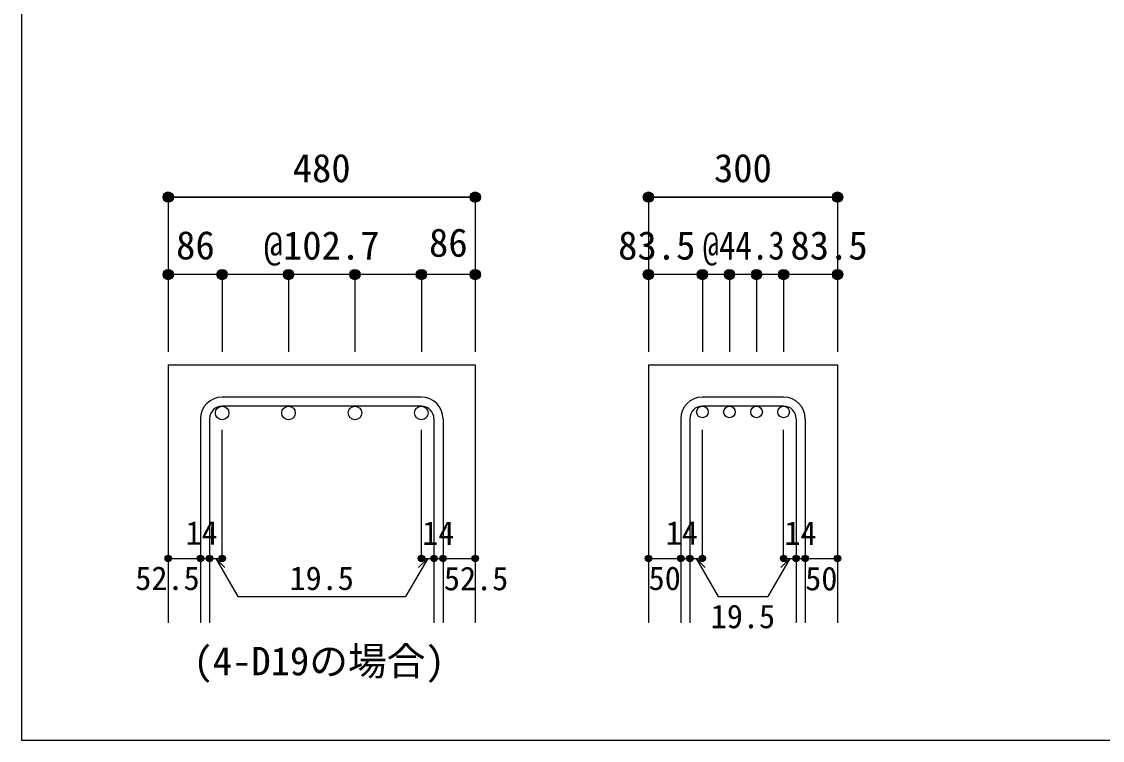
# Model space of a CAD drawing. Units: millimetres at full size, sheet at 1:20; details may follow other scales. Extents: x -3982 to 3969, y -2797 to 2801.
# Drawn here: x -3982 to -2307, y -2797 to -1683 of the extents above; entities that cross this region are included whole.
import ezdxf
from ezdxf.enums import TextEntityAlignment as Align

# ---------------------------------------------------------------- set-up
doc = ezdxf.new("R2010")
doc.units = ezdxf.units.MM
doc.header["$LTSCALE"] = 20
doc.header["$PDMODE"] = 32
doc.header["$PDSIZE"] = 10
for name, color, linetype in [('6-1_躯体線', 2, 'Continuous'), ('6-5_梁主筋', 7, 'Continuous'), ('6-6_S.T.P.', 7, 'Continuous'), ('6-7_文字', 7, 'Continuous'), ('6-D_寸法', 4, 'Continuous'), ('F-0_枠', 6, 'Continuous')]:
    doc.layers.add(name, color=color, linetype=linetype)
doc.styles.add('ＭＳ ゴシック', font='')
doc.styles.get('ＭＳ ゴシック').set_extended_font_data('MS Gothic')

msp = doc.modelspace()

# ---------------------------------------------------------------- linework, layer by layer
at = {"layer": '6-1_躯体線'}
for p, q in [((-3754.65, -2214.67), (-3278.8, -2214.67)), ((-3754.65, -2214.67), (-3754.65, -2614.67)), ((-3278.8, -2214.67), (-3278.8, -2614.67)), ((-3010.37, -2214.67), (-3010.37, -2614.67)), ((-3010.37, -2214.67), (-2717.37, -2214.67)), ((-2717.37, -2214.67), (-2717.37, -2614.67))]:
    msp.add_line(p, q, dxfattribs=at)
at = {"layer": '6-5_梁主筋', "color": 3}
for centre, radius in [((-3671.15, -2289.17), 10.5), ((-3568.2, -2289.17), 10.5), ((-3465.25, -2289.17), 10.5), ((-3362.3, -2289.17), 10.5), ((-2926.87, -2287.67), 9), ((-2884.87, -2287.67), 9), ((-2842.87, -2287.67), 9), ((-2800.87, -2287.67), 9)]:
    msp.add_circle(centre, radius, dxfattribs=at)
at = {"layer": '6-6_S.T.P.'}
for p, q in [((-3362.3, -2264.67), (-3671.15, -2264.67)), ((-2800.87, -2264.67), (-2926.87, -2264.67)), ((-3362.3, -2278.67), (-3671.15, -2278.67)), ((-2800.87, -2278.67), (-2926.87, -2278.67)), ((-3704.65, -2298.17), (-3704.65, -2614.67)), ((-3690.65, -2298.17), (-3690.65, -2614.67)), ((-3342.8, -2298.17), (-3342.8, -2614.67)), ((-3328.8, -2298.17), (-3328.8, -2614.67)), ((-2960.37, -2298.17), (-2960.37, -2614.67)), ((-2946.37, -2298.17), (-2946.37, -2614.67)), ((-2781.37, -2298.17), (-2781.37, -2614.67)), ((-2767.37, -2298.17), (-2767.37, -2614.67))]:
    msp.add_line(p, q, dxfattribs=at)
for centre, radius, start, end in [((-3671.15, -2298.17), 33.5, 90, 180), ((-3362.3, -2298.17), 33.5, 0, 90), ((-2926.87, -2298.17), 33.5, 90, 180), ((-2800.87, -2298.17), 33.5, 0, 90), ((-3671.15, -2298.17), 19.5, 90, 180), ((-3362.3, -2298.17), 19.5, 0, 90), ((-2926.87, -2298.17), 19.5, 90, 180), ((-2800.87, -2298.17), 19.5, 0, 90)]:
    msp.add_arc(centre, radius, start, end, dxfattribs=at)
at = {"layer": '6-D_寸法'}
for p, q in [((-3754.65, -1954.67), (-3754.65, -2074.67)), ((-3754.65, -1954.67), (-3278.8, -1954.67)), ((-3278.8, -1954.67), (-3754.65, -1954.67)), ((-3278.8, -1954.67), (-3278.8, -2074.67)), ((-3010.37, -1954.67), (-3010.37, -2074.67)), ((-3010.37, -1954.67), (-2717.37, -1954.67)), ((-2717.37, -1954.67), (-3010.37, -1954.67)), ((-2717.37, -1954.67), (-2717.37, -2074.67)), ((-3754.65, -2074.67), (-3754.65, -2194.67)), ((-3362.3, -2074.67), (-3754.65, -2074.67)), ((-3671.15, -2074.67), (-3671.15, -2194.67)), ((-3568.2, -2074.67), (-3568.2, -2194.67)), ((-3465.25, -2074.67), (-3465.25, -2194.67)), ((-3362.3, -2074.67), (-3362.3, -2194.67)), ((-3278.8, -2074.67), (-3354.05, -2074.67)), ((-3278.8, -2074.67), (-3278.8, -2194.67)), ((-3010.37, -2074.67), (-3010.37, -2194.67)), ((-2800.87, -2074.67), (-3010.37, -2074.67)), ((-2926.87, -2074.67), (-2926.87, -2194.67)), ((-2884.87, -2074.67), (-2884.87, -2194.67)), ((-2842.87, -2074.67), (-2842.87, -2194.67)), ((-2800.87, -2074.67), (-2800.87, -2194.67)), ((-2717.37, -2074.67), (-2792.62, -2074.67)), ((-2717.37, -2074.67), (-2717.37, -2194.67)), ((-3671.15, -2514.67), (-3671.15, -2315.34)), ((-3362.3, -2514.67), (-3362.3, -2315.34)), ((-2926.87, -2514.67), (-2926.87, -2315.34)), ((-2800.87, -2514.67), (-2800.87, -2315.34)), ((-3754.65, -2514.67), (-3704.65, -2514.67)), ((-3704.65, -2514.67), (-3671.15, -2514.67)), ((-3680.9, -2514.67), (-3666.76, -2528.81)), ((-3680.9, -2514.67), (-3646.68, -2573.95)), ((-3352.55, -2514.67), (-3386.77, -2573.95)), ((-3352.55, -2514.67), (-3366.69, -2528.81)), ((-3362.3, -2514.67), (-3278.8, -2514.67)), ((-3342.8, -2514.67), (-3328.8, -2514.67)), ((-3010.37, -2514.67), (-2960.37, -2514.67)), ((-2960.37, -2514.67), (-2926.87, -2514.67)), ((-2936.62, -2514.67), (-2922.48, -2528.81)), ((-2936.62, -2514.67), (-2902.39, -2573.95)), ((-2791.12, -2514.67), (-2825.34, -2573.95)), ((-2791.12, -2514.67), (-2805.26, -2528.81)), ((-2800.87, -2514.67), (-2717.37, -2514.67)), ((-2781.37, -2514.67), (-2767.37, -2514.67)), ((-3646.68, -2573.95), (-3386.77, -2573.95)), ((-2902.39, -2573.95), (-2825.34, -2573.95))]:
    msp.add_line(p, q, dxfattribs=at)
for centre, radius in [((-3754.65, -1954.67), 8), ((-3754.65, -1954.67), 7.2), ((-3754.65, -1954.67), 6.4), ((-3754.65, -1954.67), 5.6), ((-3754.65, -1954.67), 4.8), ((-3754.65, -1954.67), 4), ((-3754.65, -1954.67), 3.2), ((-3754.65, -1954.67), 2.4), ((-3754.65, -1954.67), 1.6), ((-3754.65, -1954.67), 0.8), ((-3278.8, -1954.67), 8), ((-3278.8, -1954.67), 7.2), ((-3278.8, -1954.67), 6.4), ((-3278.8, -1954.67), 5.6), ((-3278.8, -1954.67), 4.8), ((-3278.8, -1954.67), 4), ((-3278.8, -1954.67), 3.2), ((-3278.8, -1954.67), 2.4), ((-3278.8, -1954.67), 1.6), ((-3278.8, -1954.67), 0.8), ((-3010.37, -1954.67), 8), ((-3010.37, -1954.67), 7.2), ((-3010.37, -1954.67), 6.4), ((-3010.37, -1954.67), 5.6), ((-3010.37, -1954.67), 4.8), ((-3010.37, -1954.67), 4), ((-3010.37, -1954.67), 3.2), ((-3010.37, -1954.67), 2.4), ((-3010.37, -1954.67), 1.6), ((-3010.37, -1954.67), 0.8), ((-2717.37, -1954.67), 8), ((-2717.37, -1954.67), 7.2), ((-2717.37, -1954.67), 6.4), ((-2717.37, -1954.67), 5.6), ((-2717.37, -1954.67), 4.8), ((-2717.37, -1954.67), 4), ((-2717.37, -1954.67), 3.2), ((-2717.37, -1954.67), 2.4), ((-2717.37, -1954.67), 1.6), ((-2717.37, -1954.67), 0.8), ((-3754.65, -2074.67), 8), ((-3754.65, -2074.67), 7.2), ((-3754.65, -2074.67), 6.4), ((-3754.65, -2074.67), 5.6), ((-3754.65, -2074.67), 4.8), ((-3754.65, -2074.67), 4), ((-3754.65, -2074.67), 3.2), ((-3754.65, -2074.67), 2.4), ((-3754.65, -2074.67), 1.6), ((-3754.65, -2074.67), 0.8), ((-3671.15, -2074.67), 8), ((-3671.15, -2074.67), 7.2), ((-3671.15, -2074.67), 6.4), ((-3671.15, -2074.67), 5.6), ((-3671.15, -2074.67), 4.8), ((-3671.15, -2074.67), 4), ((-3671.15, -2074.67), 3.2), ((-3671.15, -2074.67), 2.4), ((-3671.15, -2074.67), 1.6), ((-3671.15, -2074.67), 0.8), ((-3568.2, -2074.67), 8), ((-3568.2, -2074.67), 7.2), ((-3568.2, -2074.67), 6.4), ((-3568.2, -2074.67), 5.6), ((-3568.2, -2074.67), 4.8), ((-3568.2, -2074.67), 4), ((-3568.2, -2074.67), 3.2), ((-3568.2, -2074.67), 2.4), ((-3568.2, -2074.67), 1.6), ((-3568.2, -2074.67), 0.8), ((-3465.25, -2074.67), 8), ((-3465.25, -2074.67), 7.2), ((-3465.25, -2074.67), 6.4), ((-3465.25, -2074.67), 5.6), ((-3465.25, -2074.67), 4.8), ((-3465.25, -2074.67), 4), ((-3465.25, -2074.67), 3.2), ((-3465.25, -2074.67), 2.4), ((-3465.25, -2074.67), 1.6), ((-3465.25, -2074.67), 0.8), ((-3362.3, -2074.67), 8), ((-3362.3, -2074.67), 7.2), ((-3362.3, -2074.67), 6.4), ((-3362.3, -2074.67), 5.6), ((-3362.3, -2074.67), 4.8), ((-3362.3, -2074.67), 4), ((-3362.3, -2074.67), 3.2), ((-3362.3, -2074.67), 2.4), ((-3362.3, -2074.67), 1.6), ((-3362.3, -2074.67), 0.8), ((-3278.8, -2074.67), 8), ((-3278.8, -2074.67), 7.2), ((-3278.8, -2074.67), 6.4), ((-3278.8, -2074.67), 5.6), ((-3278.8, -2074.67), 4.8), ((-3278.8, -2074.67), 4), ((-3278.8, -2074.67), 3.2), ((-3278.8, -2074.67), 2.4), ((-3278.8, -2074.67), 1.6), ((-3278.8, -2074.67), 0.8), ((-3010.37, -2074.67), 8), ((-3010.37, -2074.67), 7.2), ((-3010.37, -2074.67), 6.4), ((-3010.37, -2074.67), 5.6), ((-3010.37, -2074.67), 4.8), ((-3010.37, -2074.67), 4), ((-3010.37, -2074.67), 3.2), ((-3010.37, -2074.67), 2.4), ((-3010.37, -2074.67), 1.6), ((-3010.37, -2074.67), 0.8), ((-2926.87, -2074.67), 8), ((-2926.87, -2074.67), 7.2), ((-2926.87, -2074.67), 6.4), ((-2926.87, -2074.67), 5.6), ((-2926.87, -2074.67), 4.8), ((-2926.87, -2074.67), 4), ((-2926.87, -2074.67), 3.2), ((-2926.87, -2074.67), 2.4), ((-2926.87, -2074.67), 1.6), ((-2926.87, -2074.67), 0.8), ((-2884.87, -2074.67), 8), ((-2884.87, -2074.67), 7.2), ((-2884.87, -2074.67), 6.4), ((-2884.87, -2074.67), 5.6), ((-2884.87, -2074.67), 4.8), ((-2884.87, -2074.67), 4), ((-2884.87, -2074.67), 3.2), ((-2884.87, -2074.67), 2.4), ((-2884.87, -2074.67), 1.6), ((-2884.87, -2074.67), 0.8), ((-2842.87, -2074.67), 8), ((-2842.87, -2074.67), 7.2), ((-2842.87, -2074.67), 6.4), ((-2842.87, -2074.67), 5.6), ((-2842.87, -2074.67), 4.8), ((-2842.87, -2074.67), 4), ((-2842.87, -2074.67), 3.2), ((-2842.87, -2074.67), 2.4), ((-2842.87, -2074.67), 1.6), ((-2842.87, -2074.67), 0.8), ((-2800.87, -2074.67), 8), ((-2800.87, -2074.67), 7.2), ((-2800.87, -2074.67), 6.4), ((-2800.87, -2074.67), 5.6), ((-2800.87, -2074.67), 4.8), ((-2800.87, -2074.67), 4), ((-2800.87, -2074.67), 3.2), ((-2800.87, -2074.67), 2.4), ((-2800.87, -2074.67), 1.6), ((-2800.87, -2074.67), 0.8), ((-2717.37, -2074.67), 8), ((-2717.37, -2074.67), 7.2), ((-2717.37, -2074.67), 6.4), ((-2717.37, -2074.67), 5.6), ((-2717.37, -2074.67), 4.8), ((-2717.37, -2074.67), 4), ((-2717.37, -2074.67), 3.2), ((-2717.37, -2074.67), 2.4), ((-2717.37, -2074.67), 1.6), ((-2717.37, -2074.67), 0.8), ((-3754.65, -2514.67), 4), ((-3754.65, -2514.67), 3.6), ((-3754.65, -2514.67), 3.2), ((-3754.65, -2514.67), 2.8), ((-3754.65, -2514.67), 2.4), ((-3704.65, -2514.67), 4), ((-3704.65, -2514.67), 3.6), ((-3704.65, -2514.67), 3.2), ((-3704.65, -2514.67), 2.8), ((-3704.65, -2514.67), 2.4), ((-3690.65, -2514.67), 4), ((-3690.65, -2514.67), 3.6), ((-3690.65, -2514.67), 3.2), ((-3690.65, -2514.67), 2.8), ((-3690.65, -2514.67), 2.4), ((-3671.15, -2514.67), 4), ((-3671.15, -2514.67), 3.6), ((-3671.15, -2514.67), 3.2), ((-3671.15, -2514.67), 2.8), ((-3671.15, -2514.67), 2.4), ((-3362.3, -2514.67), 4), ((-3362.3, -2514.67), 3.6), ((-3362.3, -2514.67), 3.2), ((-3362.3, -2514.67), 2.8), ((-3362.3, -2514.67), 2.4), ((-3342.8, -2514.67), 4), ((-3342.8, -2514.67), 3.6), ((-3342.8, -2514.67), 3.2), ((-3342.8, -2514.67), 2.8), ((-3342.8, -2514.67), 2.4), ((-3328.8, -2514.67), 4), ((-3328.8, -2514.67), 3.6), ((-3328.8, -2514.67), 3.2), ((-3328.8, -2514.67), 2.8), ((-3328.8, -2514.67), 2.4), ((-3278.8, -2514.67), 4), ((-3278.8, -2514.67), 3.6), ((-3278.8, -2514.67), 3.2), ((-3278.8, -2514.67), 2.8), ((-3278.8, -2514.67), 2.4), ((-3010.37, -2514.67), 4), ((-3010.37, -2514.67), 3.6), ((-3010.37, -2514.67), 3.2), ((-3010.37, -2514.67), 2.8), ((-3010.37, -2514.67), 2.4), ((-2960.37, -2514.67), 4), ((-2960.37, -2514.67), 3.6), ((-2960.37, -2514.67), 3.2), ((-2960.37, -2514.67), 2.8), ((-2960.37, -2514.67), 2.4), ((-2946.37, -2514.67), 4), ((-2946.37, -2514.67), 3.6), ((-2946.37, -2514.67), 3.2), ((-2946.37, -2514.67), 2.8), ((-2946.37, -2514.67), 2.4), ((-2926.87, -2514.67), 4), ((-2926.87, -2514.67), 3.6), ((-2926.87, -2514.67), 3.2), ((-2926.87, -2514.67), 2.8), ((-2926.87, -2514.67), 2.4), ((-2800.87, -2514.67), 4), ((-2800.87, -2514.67), 3.6), ((-2800.87, -2514.67), 3.2), ((-2800.87, -2514.67), 2.8), ((-2800.87, -2514.67), 2.4), ((-2781.37, -2514.67), 4), ((-2781.37, -2514.67), 3.6), ((-2781.37, -2514.67), 3.2), ((-2781.37, -2514.67), 2.8), ((-2781.37, -2514.67), 2.4), ((-2767.37, -2514.67), 4), ((-2767.37, -2514.67), 3.6), ((-2767.37, -2514.67), 3.2), ((-2767.37, -2514.67), 2.8), ((-2767.37, -2514.67), 2.4), ((-2717.37, -2514.67), 4), ((-2717.37, -2514.67), 3.6), ((-2717.37, -2514.67), 3.2), ((-2717.37, -2514.67), 2.8), ((-2717.37, -2514.67), 2.4), ((-3754.65, -2514.67), 2), ((-3754.65, -2514.67), 1.6), ((-3754.65, -2514.67), 1.2), ((-3754.65, -2514.67), 0.8), ((-3754.65, -2514.67), 0.4), ((-3704.65, -2514.67), 2), ((-3704.65, -2514.67), 1.6), ((-3704.65, -2514.67), 1.2), ((-3704.65, -2514.67), 0.8), ((-3704.65, -2514.67), 0.4), ((-3690.65, -2514.67), 2), ((-3690.65, -2514.67), 1.6), ((-3690.65, -2514.67), 1.2), ((-3690.65, -2514.67), 0.8), ((-3690.65, -2514.67), 0.4), ((-3671.15, -2514.67), 2), ((-3671.15, -2514.67), 1.6), ((-3671.15, -2514.67), 1.2), ((-3671.15, -2514.67), 0.8), ((-3671.15, -2514.67), 0.4), ((-3362.3, -2514.67), 2), ((-3362.3, -2514.67), 1.6), ((-3362.3, -2514.67), 1.2), ((-3362.3, -2514.67), 0.8), ((-3362.3, -2514.67), 0.4), ((-3342.8, -2514.67), 2), ((-3342.8, -2514.67), 1.6), ((-3342.8, -2514.67), 1.2), ((-3342.8, -2514.67), 0.8), ((-3342.8, -2514.67), 0.4), ((-3328.8, -2514.67), 2), ((-3328.8, -2514.67), 1.6), ((-3328.8, -2514.67), 1.2), ((-3328.8, -2514.67), 0.8), ((-3328.8, -2514.67), 0.4), ((-3278.8, -2514.67), 2), ((-3278.8, -2514.67), 1.6), ((-3278.8, -2514.67), 1.2), ((-3278.8, -2514.67), 0.8), ((-3278.8, -2514.67), 0.4), ((-3010.37, -2514.67), 2), ((-3010.37, -2514.67), 1.6), ((-3010.37, -2514.67), 1.2), ((-3010.37, -2514.67), 0.8), ((-3010.37, -2514.67), 0.4), ((-2960.37, -2514.67), 2), ((-2960.37, -2514.67), 1.6), ((-2960.37, -2514.67), 1.2), ((-2960.37, -2514.67), 0.8), ((-2960.37, -2514.67), 0.4), ((-2946.37, -2514.67), 2), ((-2946.37, -2514.67), 1.6), ((-2946.37, -2514.67), 1.2), ((-2946.37, -2514.67), 0.8), ((-2946.37, -2514.67), 0.4), ((-2926.87, -2514.67), 2), ((-2926.87, -2514.67), 1.6), ((-2926.87, -2514.67), 1.2), ((-2926.87, -2514.67), 0.8), ((-2926.87, -2514.67), 0.4), ((-2800.87, -2514.67), 2), ((-2800.87, -2514.67), 1.6), ((-2800.87, -2514.67), 1.2), ((-2800.87, -2514.67), 0.8), ((-2800.87, -2514.67), 0.4), ((-2781.37, -2514.67), 2), ((-2781.37, -2514.67), 1.6), ((-2781.37, -2514.67), 1.2), ((-2781.37, -2514.67), 0.8), ((-2781.37, -2514.67), 0.4), ((-2767.37, -2514.67), 2), ((-2767.37, -2514.67), 1.6), ((-2767.37, -2514.67), 1.2), ((-2767.37, -2514.67), 0.8), ((-2767.37, -2514.67), 0.4), ((-2717.37, -2514.67), 2), ((-2717.37, -2514.67), 1.6), ((-2717.37, -2514.67), 1.2), ((-2717.37, -2514.67), 0.8), ((-2717.37, -2514.67), 0.4)]:
    msp.add_circle(centre, radius, dxfattribs=at)
at = {"layer": '6-D_寸法', "color": 7}
for p in [(-3754.65, -1954.67), (-3278.8, -1954.67), (-3010.37, -1954.67), (-2717.37, -1954.67), (-3754.65, -2074.67), (-3671.15, -2074.67), (-3568.2, -2074.67), (-3465.25, -2074.67), (-3362.3, -2074.67), (-3278.8, -2074.67), (-3010.37, -2074.67), (-2926.87, -2074.67), (-2884.87, -2074.67), (-2842.87, -2074.67), (-2800.87, -2074.67), (-2717.37, -2074.67), (-3754.65, -2514.67), (-3704.65, -2514.67), (-3690.65, -2514.67), (-3671.15, -2514.67), (-3362.3, -2514.67), (-3342.8, -2514.67), (-3328.8, -2514.67), (-3278.8, -2514.67), (-3010.37, -2514.67), (-2960.37, -2514.67), (-2946.37, -2514.67), (-2926.87, -2514.67), (-2800.87, -2514.67), (-2781.37, -2514.67), (-2767.37, -2514.67), (-2717.37, -2514.67)]:
    msp.add_point(p, dxfattribs=at)
at = {"layer": 'F-0_枠'}
for p in [(-3981.92, 2800.77), (3969.4, -2796.83)]:
    msp.add_line(p, (-3981.92, -2796.83), dxfattribs=at)

# ---------------------------------------------------------------- texts
at = {"layer": '6-5_梁主筋', "color": 4, "style": 'ＭＳ ゴシック'}
for s, p in [('480', (-3561.73, -1944.67)), ('@102.7', (-3606.73, -2064.67))]:
    msp.add_text(s, height=43.99, dxfattribs=at).set_placement(p, align=Align.BOTTOM_LEFT)
at = {"layer": '6-5_梁主筋', "color": 4, "style": 'ＭＳ ゴシック', "width": 0.85}
msp.add_text('@44.3', height=43.99, dxfattribs=at).set_placement((-2926.37, -2064.67), align=Align.BOTTOM_LEFT)
at = {"layer": '6-7_文字', "style": 'ＭＳ ゴシック'}
msp.add_text('(4-D19の場合)', height=43.99, dxfattribs=at).set_placement((-3715.62, -2709.08), align=Align.BOTTOM_LEFT)
at = {"layer": '6-D_寸法', "style": 'ＭＳ ゴシック'}
for s, height, p in [('300', 43.99, (-2908.87, -1944.67)), ('86', 43.99, (-3742.49, -2064.33)), ('86', 43.99, (-3350.53, -2060.26)), ('83.5', 43.99, (-3057.37, -2064.67)), ('83.5', 43.99, (-2790.37, -2064.67)), ('14', 36.66, (-3727.96, -2504.6)), ('14', 36.66, (-3361.19, -2504.67)), ('14', 36.66, (-2983.68, -2504.6)), ('14', 36.66, (-2799.76, -2504.67)), ('52.5', 36.66, (-3805.71, -2574.73)), ('19.5', 36.66, (-3566.73, -2574.67)), ('52.5', 36.66, (-3327.4, -2575.13)), ('50', 36.66, (-3010.11, -2574.77)), ('50', 36.66, (-2767.37, -2575.22)), ('19.5', 36.66, (-2913.87, -2633.95))]:
    msp.add_text(s, height=height, dxfattribs=at).set_placement(p, align=Align.BOTTOM_LEFT)

doc.saveas('drawing.dxf')
